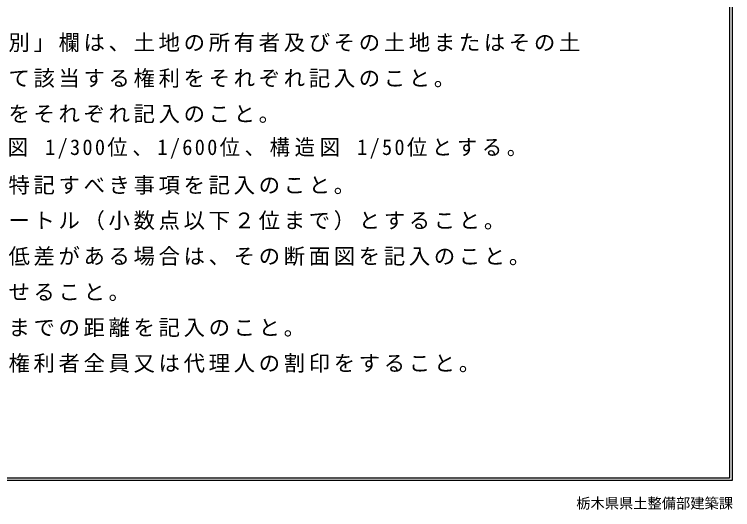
# Model space of a CAD drawing. Units: millimetres on the paper, with parts at other scales. Extents: x -404 to 171, y -107 to 297.
# Drawn here: x 70.1 to 170.8, y -107.5 to -37.9 of the extents above; entities that cross this region are included whole.
import ezdxf
from ezdxf.enums import TextEntityAlignment as Align

# ---------------------------------------------------------------- set-up
doc = ezdxf.new("R2010")
doc.units = ezdxf.units.MM
for name, color, linetype in [('0-0_データ 001', 6, 'Continuous'), ('A-0_ﾚｲﾔ-160', 6, 'Continuous'), ('D-0_文字', 7, 'Continuous')]:
    doc.layers.add(name, color=color, linetype=linetype)
doc.styles.add('ＭＳ ゴシック', font='')
doc.styles.get('ＭＳ ゴシック').set_extended_font_data('MS Gothic')

msp = doc.modelspace()

# ---------------------------------------------------------------- linework, layer by layer
at = {"layer": '0-0_データ 001'}
for p, q in [((170.401, 296.619), (170.401, -103.026)), ((170.756, 296.974), (170.756, -103.381))]:
    msp.add_line(p, q, dxfattribs=at)
at = {"layer": 'A-0_ﾚｲﾔ-160'}
for p, q in [((170.756, -103.381), (-403.599, -103.381)), ((170.401, -103.026), (-403.244, -103.026))]:
    msp.add_line(p, q, dxfattribs=at)

# ---------------------------------------------------------------- texts
at = {"layer": 'D-0_文字', "color": 4, "style": 'ＭＳ ゴシック'}
msp.add_text('栃木県県土整備部建築課', height=1.466, dxfattribs=at).set_placement((148.892, -107.725), align=Align.BOTTOM_LEFT)
at = {"layer": 'D-0_文字', "char_height": 2.199, "attachment_point": 7, "style": 'ＭＳ ゴシック'}
for s, insert in [('\\T1.17;１\u3000承諾書の土地所有者・権利者の「権利別」欄は、土地の所有者及びその土地またはその土', (2.579, -43.251)), ('\\T1.17;\u3000\u3000地にある建築物若しくは工作物について該当する権利をそれぞれ記入のこと。', (2.579, -48.251)), ('\\T1.17;２\u3000図面中に地番、地目、権利別及び氏名をそれぞれ記入のこと。', (2.579, -53.251)), ('\\T1.23;\\W0.95;３\u3000縮尺は、附近見取図\\~1/3,000位、地籍図\\~1/300位、1/600位、構造図\\~1/50位とする。', (2.579, -58.251)), ('\\T1.17;４\u3000備考欄には、権利者の承諾に関連し、特記すべき事項を記入のこと。', (2.579, -63.251)), ('\\T1.17;５\u3000申請道路の幅員及び長さの単位は、メートル（小数点以下２位まで）とすること。', (2.579, -68.251)), ('\\T1.17;６\u3000附近見取図、道路構造図及び土地に高低差がある場合は、その断面図を記入のこと。', (2.579, -73.251)), ('\\T1.17;７\u3000附近見取図、地籍図の方位は、一致させること。', (2.579, -78.251)), ('\\T1.17;８\u3000隣地境界又は測量の基点から申請道路までの距離を記入のこと。', (2.579, -83.251)), ('\\T1.17;９\u3000書類図面等のつなぎ合わせ目には関係権利者全員又は代理人の割印をすること。', (2.579, -88.251))]:
    msp.add_mtext(s, dxfattribs=dict(at, insert=insert))

doc.saveas('drawing.dxf')
